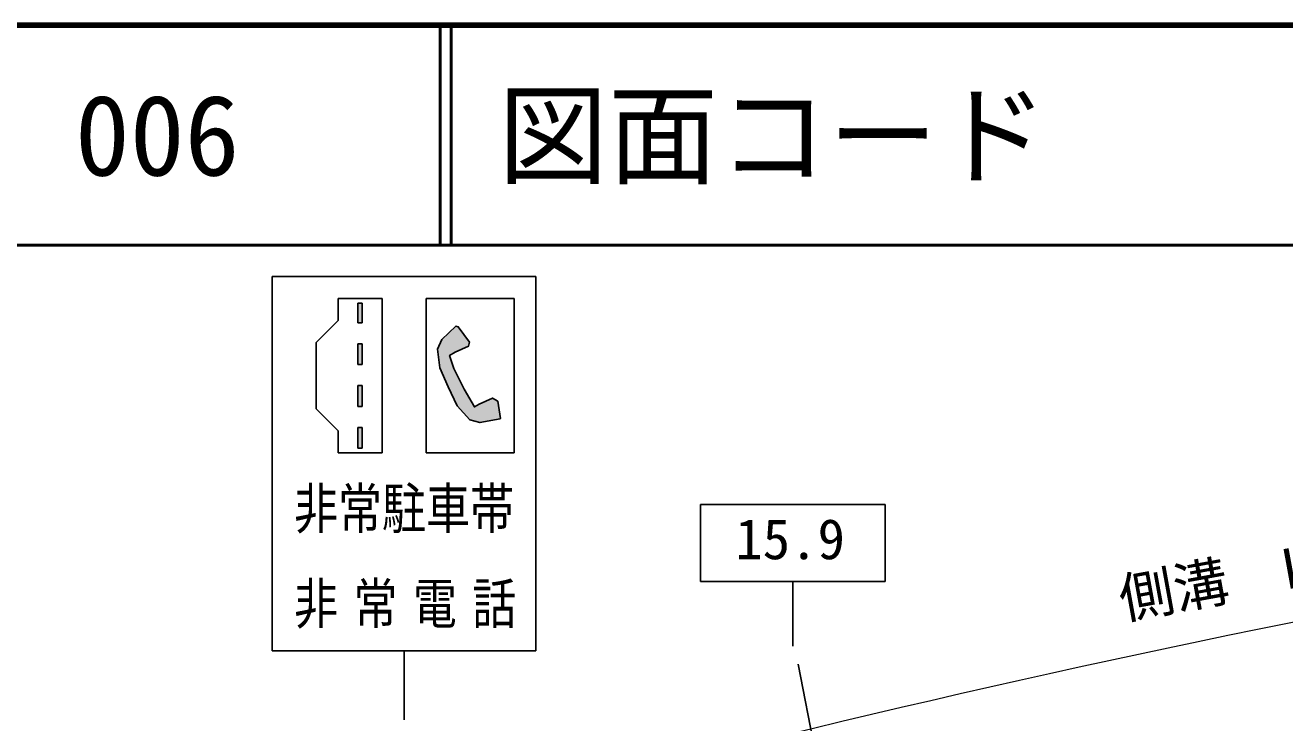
# Model space of a CAD drawing. Units: millimetres, scale not verified. Extents: x 40000 to 680000, y 20000 to 380000.
# Drawn here: x 98880 to 156146, y 348298 to 380000 of the extents above; entities that cross this region are included whole.
import ezdxf
from ezdxf.enums import TextEntityAlignment as Align

# ---------------------------------------------------------------- set-up
doc = ezdxf.new("R2010")
doc.units = ezdxf.units.MM
doc.header["$LTSCALE"] = 1000
for name, color, linetype, lineweight in [('M-STR-HTXT', 7, 'Continuous', 13), ('M-STR-STRC', 7, 'Continuous', 25), ('M-TTL', 2, 'Continuous', 140), ('M-TTL-LINE', 7, 'Continuous', 50)]:
    doc.layers.add(name, color=color, linetype=linetype, lineweight=lineweight)
doc.layers.add('M-TTL-TXT', color=7, linetype='Continuous')
doc.styles.add('ＭＳ ゴシック', font='')
doc.styles.get('ＭＳ ゴシック').set_extended_font_data('MS Gothic')

msp = doc.modelspace()

# ---------------------------------------------------------------- hatches: boundary and pattern name
at = {"layer": 'M-STR-STRC'}
for points in [[(114203, 366473), (114203, 367373), (114003, 367373), (114003, 366473)], [(118114, 363561), (118520, 362703), (119096, 362069), (119557, 361940), (120475, 362112), (120485, 362122), (120362, 362908), (120125, 363053), (119517, 362775), (119302, 362656), (118839, 363456), (118371, 364398), (118176, 364995), (118432, 365138), (119039, 365419), (119086, 365597), (118567, 366298), (118457, 366324), (117824, 365713), (117622, 365279), (117728, 364429)], [(114203, 364573), (114203, 365523), (114003, 365523), (114003, 364573)], [(114203, 362673), (114203, 363623), (114003, 363623), (114003, 362673)], [(114203, 360773), (114203, 361723), (114003, 361723), (114003, 360773)]]:
    msp.add_hatch(color=256, dxfattribs=at).paths.add_polyline_path(points)

# ---------------------------------------------------------------- linework, layer by layer
at = {"layer": 'M-STR-HTXT'}
for centre, radius, start, end in [((276127, -239184), 604012, 97.24753, 105.6445), ((287945, -294725), 650577, 78.78323, 110.2213)]:
    msp.add_arc(centre, radius, start, end, dxfattribs=at)
at = {"layer": 'M-STR-STRC'}
for p, q in [((110103, 368573), (122103, 368573)), ((110103, 351573), (110103, 368573)), ((122103, 368573), (122103, 351573)), ((113103, 367573), (115103, 367573)), ((113103, 366573), (113103, 367573)), ((114003, 367373), (114003, 366473)), ((114003, 367373), (114203, 367373)), ((114203, 367373), (114203, 366473)), ((115103, 367573), (115103, 360573)), ((117103, 367573), (121103, 367573)), ((117103, 360573), (117103, 367573)), ((121103, 367573), (121103, 360573)), ((112103, 365573), (113103, 366573)), ((114203, 366473), (114003, 366473)), ((117824, 365713), (118457, 366324)), ((118457, 366324), (118567, 366298)), ((118567, 366298), (119086, 365597)), ((112103, 362573), (112103, 365573)), ((114203, 365523), (114003, 365523)), ((114003, 365523), (114003, 364573)), ((114203, 365523), (114203, 364573)), ((117622, 365279), (117824, 365713)), ((119039, 365419), (118432, 365138)), ((119086, 365597), (119039, 365419)), ((117728, 364429), (117622, 365279)), ((118176, 364995), (118432, 365138)), ((118371, 364398), (118176, 364995)), ((114203, 364573), (114003, 364573)), ((118114, 363561), (117728, 364429)), ((118371, 364398), (118839, 363456)), ((114203, 363623), (114003, 363623)), ((114003, 363623), (114003, 362673)), ((114203, 363623), (114203, 362673)), ((118114, 363561), (118520, 362703)), ((118839, 363456), (119302, 362656)), ((113103, 361573), (112103, 362573)), ((114203, 362673), (114003, 362673)), ((118520, 362703), (119096, 362069)), ((119302, 362656), (119517, 362775)), ((120125, 363053), (119517, 362775)), ((120362, 362908), (120125, 363053)), ((120485, 362122), (120362, 362908)), ((119096, 362069), (119557, 361940)), ((119557, 361940), (120475, 362112)), ((120475, 362112), (120485, 362122)), ((113103, 360573), (113103, 361573)), ((114203, 361723), (114003, 361723)), ((114003, 361723), (114003, 360773)), ((114203, 361723), (114203, 360773)), ((115103, 360573), (113103, 360573)), ((114203, 360773), (114003, 360773)), ((121103, 360573), (117103, 360573)), ((129577, 358219), (137977, 358219)), ((129577, 354719), (129577, 358219)), ((137977, 354719), (137977, 358219)), ((137977, 354719), (129577, 354719)), ((133777, 354719), (133777, 351787)), ((110103, 351573), (122103, 351573)), ((116103, 351573), (116103, 348430)), ((134026, 350960), (141185, 313937))]:
    msp.add_line(p, q, dxfattribs=at)
msp.add_lwpolyline([(118114, 363561), (118520, 362703), (119096, 362069), (119557, 361940), (120475, 362112), (120485, 362122), (120362, 362908), (120125, 363053), (119517, 362775), (119302, 362656), (118839, 363456), (118371, 364398), (118176, 364995), (118432, 365138), (119039, 365419), (119086, 365597), (118567, 366298), (118457, 366324), (117824, 365713), (117622, 365279), (117728, 364429)], close=True, dxfattribs=at)
at = {"layer": 'M-TTL'}
msp.add_line((680000, 380000), (40000, 380000), dxfattribs=at)
at = {"layer": 'M-TTL-LINE'}
for p, q in [((117750, 380000), (117750, 370000)), ((118250, 380000), (118250, 370000)), ((40000, 370000), (680000, 370000))]:
    msp.add_line(p, q, dxfattribs=at)

# ---------------------------------------------------------------- texts
at = {"layer": 'M-STR-HTXT', "style": 'ＭＳ ゴシック'}
msp.add_text('側溝\u3000L=80.0', height=1833, rotation=10.348, dxfattribs=at).set_placement((156265, 353800), align=Align.BOTTOM_CENTER)
at = {"layer": 'M-STR-STRC', "style": 'ＭＳ ゴシック', "width": 0.8}
msp.add_text('非常駐車帯', height=1833, dxfattribs=at).set_placement((111103, 356573), align=Align.BOTTOM_LEFT)
at = {"layer": 'M-STR-STRC', "style": 'ＭＳ ゴシック'}
msp.add_text('15.9', height=1833, dxfattribs=at).set_placement((131163, 355182), align=Align.BOTTOM_LEFT)
at = {"layer": 'M-STR-STRC', "insert": (111103, 352573), "char_height": 1833, "attachment_point": 7, "style": 'ＭＳ ゴシック'}
msp.add_mtext('\\T1.35;\\W0.8;非常電話', dxfattribs=at)
at = {"layer": 'M-TTL-TXT', "style": 'ＭＳ ゴシック'}
for s, p in [('図面コード', (120380, 375000)), ('006', (101142, 375000))]:
    msp.add_text(s, height=3666, dxfattribs=at).set_placement(p, align=Align.MIDDLE_LEFT)

doc.saveas('drawing.dxf')
